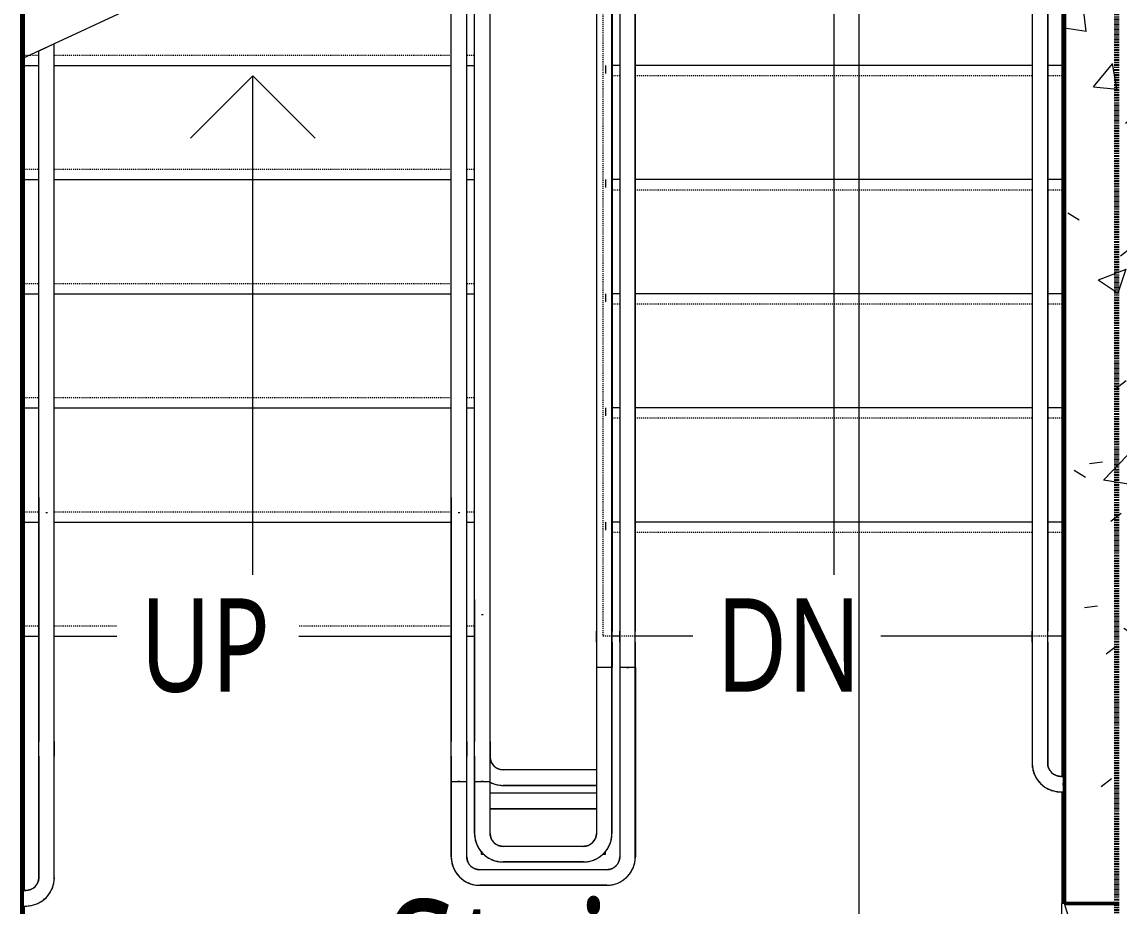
# Model space of a CAD drawing. Header units: inches. Extents: x -1548 to 1644, y -860 to 924.
# Drawn here: x -1308 to -1202.3, y 282.3 to 367.4 of the extents above; entities that cross this region are included whole.
import ezdxf

# ---------------------------------------------------------------- set-up
doc = ezdxf.new("R2010")
doc.units = ezdxf.units.IN
doc.header["$MEASUREMENT"] = 0
doc.linetypes.add('Dash Dot 3_16_', pattern=[0.3125, 0.1875, -0.0625, 0, -0.0625])
doc.linetypes.add('Overhead 1_16_', pattern=[0.101562, 0.0625, -0.039062])
for name, color, linetype, lineweight in [('A-ANNO-SYMB', 150, 'Continuous', 9), ('A-AREA-IDEN', 2, 'Continuous', 9), ('A-FLOR', 192, 'Continuous', 13), ('A-FLOR-HRAL', 11, 'Continuous', 9), ('A-FLOR-OTLN', 51, 'Continuous', 13), ('A-GENM', 13, 'Continuous', 9), ('A-WALL', 113, 'Continuous', 13), ('A-WALL-PATT', 111, 'Continuous', 13), ('G-ANNO-SYMB', 111, 'Continuous', 9), ('S-STRS', 31, 'Continuous', 9), ('S-STRS-ANNO', 31, 'Continuous', 9), ('S-STRS-IDEN', 31, 'Continuous', 9), ('S-STRS-MBND', 31, 'Overhead 1_16_', 9)]:
    doc.layers.add(name, color=color, linetype=linetype, lineweight=lineweight)
doc.styles.add('Trebuchet MS', font='trebuc.ttf', dxfattribs={"width": 0.8, "height": 9})
doc.styles.add('Trebuchet MS_B', font='trebucbd.ttf', dxfattribs={"width": 0.8, "height": 12})

# ---------------------------------------------------------------- blocks, each defined once
blk = doc.blocks.new('GM_OpeningWall_Type - 40x88-984678-L1')
at = {"layer": 'A-GENM', "color": 7}
for p, q in [((-20, 6), (20, -6)), ((-20, -6), (20, 6))]:
    blk.add_line(p, q, dxfattribs=at)
blk = doc.blocks.new('Snowdon Towers Sample Structural_rvt-1-L1')
at = {"layer": 'A-GENM', "lineweight": 9, "rotation": 89.99999999999984}
blk.add_blockref('GM_OpeningWall_Type - 40x88-984678-L1', (-1201.5, 262.5), dxfattribs=at)
blk = doc.blocks.new('Handrail Type - Handrail_Internal_-621401-L1')
at = {"layer": 'A-FLOR-HRAL'}
for p, q in [((-1252.63, 395.85), (-1252.63, 308.34)), ((-1251.13, 308.34), (-1251.13, 395.85)), ((-1252.63, 307.67), (-1252.63, 305.25)), ((-1251.13, 305.25), (-1251.13, 307.67)), ((-1252.63, 295.38), (-1261.63, 295.38)), ((-1261.63, 293.88), (-1252.63, 293.88))]:
    blk.add_line(p, q, dxfattribs=at)
at = {"layer": 'A-FLOR-HRAL', "flags": 128}
for points in [[(-1252.63, 308.34), (-1252.63, 308.3), (-1252.63, 308.25), (-1252.63, 308.21), (-1252.63, 308.16), (-1252.63, 308.12), (-1252.63, 308.07), (-1252.63, 308.02), (-1252.63, 307.97), (-1252.63, 307.92), (-1252.63, 307.87), (-1252.63, 307.83), (-1252.63, 307.78), (-1252.63, 307.73), (-1252.63, 307.68), (-1252.63, 307.67)], [(-1251.13, 307.67), (-1251.13, 307.72), (-1251.13, 307.77), (-1251.13, 307.82), (-1251.13, 307.87), (-1251.13, 307.92), (-1251.13, 307.97), (-1251.13, 308.02), (-1251.13, 308.06), (-1251.13, 308.11), (-1251.13, 308.16), (-1251.13, 308.2), (-1251.13, 308.25), (-1251.13, 308.29), (-1251.13, 308.34), (-1251.13, 308.34)], [(-1261.63, 295.38), (-1261.67, 295.38), (-1261.72, 295.38), (-1261.77, 295.38), (-1261.82, 295.39), (-1261.87, 295.4), (-1261.92, 295.41), (-1261.97, 295.42), (-1262.02, 295.44), (-1262.07, 295.46), (-1262.11, 295.47), (-1262.16, 295.49), (-1262.2, 295.52), (-1262.25, 295.54), (-1262.29, 295.57), (-1262.33, 295.59), (-1262.37, 295.62), (-1262.41, 295.65), (-1262.45, 295.69), (-1262.49, 295.72), (-1262.52, 295.75), (-1262.56, 295.79), (-1262.59, 295.83), (-1262.62, 295.87), (-1262.65, 295.91), (-1262.68, 295.95), (-1262.7, 295.99), (-1262.73, 296.04), (-1262.75, 296.08), (-1262.77, 296.13), (-1262.79, 296.17), (-1262.81, 296.22), (-1262.82, 296.27), (-1262.84, 296.31), (-1262.85, 296.36), (-1262.86, 296.41), (-1262.86, 296.46), (-1262.87, 296.51), (-1262.87, 296.56), (-1262.88, 296.61)], [(-1262.88, 294.18), (-1262.82, 294.15), (-1262.72, 294.1), (-1262.62, 294.06), (-1262.52, 294.02), (-1262.41, 293.99), (-1262.31, 293.96), (-1262.2, 293.94), (-1262.09, 293.92), (-1261.98, 293.9), (-1261.87, 293.89), (-1261.76, 293.88), (-1261.65, 293.88), (-1261.63, 293.88)]]:
    blk.add_lwpolyline(points, dxfattribs=at)
blk = doc.blocks.new('Handrail Type - Handrail_Internal_-V1-L1')
at = {"layer": 'A-FLOR-HRAL'}
for p, q in [((-1252.62, 406.76), (-1252.62, 308.74)), ((-1251.12, 406.76), (-1251.12, 308.74)), ((-1252.62, 307.67), (-1252.62, 308.74)), ((-1251.12, 307.67), (-1251.12, 308.74)), ((-1252.62, 307.67), (-1252.62, 305.25)), ((-1251.12, 307.67), (-1251.12, 305.25)), ((-1252.62, 295.38), (-1261.62, 295.38)), ((-1252.62, 293.88), (-1261.62, 293.88))]:
    blk.add_line(p, q, dxfattribs=at)
for radius, start in [(1.25, 180), (2.75, 242.5161)]:
    blk.add_arc((-1261.62, 296.63), radius, start, 270, dxfattribs=at)
blk = doc.blocks.new('Handrail Type - Handrail_Internal_-621420-L1')
at = {"layer": 'A-FLOR-HRAL'}
for p, q in [((-1250.38, 395.85), (-1250.38, 308.34)), ((-1248.88, 308.34), (-1248.88, 395.85)), ((-1250.38, 307.67), (-1250.38, 305.25)), ((-1248.88, 305.25), (-1248.88, 307.67)), ((-1249.72, 305.25), (-1249.53, 305.25)), ((-1252.63, 293.13), (-1262.88, 293.13)), ((-1262.88, 291.63), (-1252.63, 291.63))]:
    blk.add_line(p, q, dxfattribs=at)
at = {"layer": 'A-FLOR-HRAL', "flags": 128}
for points in [[(-1250.38, 308.34), (-1250.38, 308.3), (-1250.38, 308.25), (-1250.38, 308.21), (-1250.38, 308.16), (-1250.38, 308.12), (-1250.38, 308.07), (-1250.38, 308.02), (-1250.38, 307.97), (-1250.38, 307.92), (-1250.38, 307.87), (-1250.38, 307.83), (-1250.38, 307.78), (-1250.38, 307.73), (-1250.38, 307.68), (-1250.38, 307.67)], [(-1248.88, 307.67), (-1248.88, 307.72), (-1248.88, 307.77), (-1248.88, 307.82), (-1248.88, 307.87), (-1248.88, 307.92), (-1248.88, 307.97), (-1248.88, 308.02), (-1248.88, 308.06), (-1248.88, 308.11), (-1248.88, 308.16), (-1248.88, 308.2), (-1248.88, 308.25), (-1248.88, 308.29), (-1248.88, 308.34), (-1248.88, 308.34)]]:
    blk.add_lwpolyline(points, dxfattribs=at)
blk = doc.blocks.new('Handrail Type - Handrail_Internal_-V2-L1')
at = {"layer": 'A-FLOR-HRAL'}
for p, q in [((-1250.38, 406.76), (-1250.38, 308.74)), ((-1248.88, 406.76), (-1248.88, 308.74)), ((-1250.38, 307.67), (-1250.38, 308.74)), ((-1248.88, 307.67), (-1248.88, 308.74)), ((-1250.38, 307.67), (-1250.38, 305.25)), ((-1248.88, 307.67), (-1248.88, 305.25)), ((-1248.88, 305.25), (-1250.38, 305.25)), ((-1252.62, 293.13), (-1262.88, 293.13)), ((-1252.62, 291.63), (-1262.88, 291.63))]:
    blk.add_line(p, q, dxfattribs=at)
blk = doc.blocks.new('Top Rail Type - Top Rail_Internal_-622075-L1')
at = {"layer": 'A-FLOR-HRAL'}
for p, q in [((-1264.38, 311.78), (-1264.38, 308.64)), ((-1262.88, 308.64), (-1262.88, 311.78)), ((-1263.7, 310.35), (-1263.55, 310.35)), ((-1264.38, 308.64), (-1264.38, 298.12)), ((-1262.88, 298.12), (-1262.88, 308.64)), ((-1264.38, 296.69), (-1264.38, 294.25)), ((-1262.88, 294.25), (-1262.88, 296.69)), ((-1263.72, 294.25), (-1263.53, 294.25))]:
    blk.add_line(p, q, dxfattribs=at)
at = {"layer": 'A-FLOR-HRAL', "flags": 128}
for points in [[(-1264.38, 296.69), (-1264.38, 296.8), (-1264.38, 296.91), (-1264.38, 297.02), (-1264.38, 297.13), (-1264.38, 297.23), (-1264.38, 297.34), (-1264.38, 297.45), (-1264.38, 297.55), (-1264.38, 297.66), (-1264.38, 297.76), (-1264.38, 297.86), (-1264.38, 297.96), (-1264.38, 298.05), (-1264.38, 298.12)], [(-1262.88, 298.12), (-1262.88, 298.03), (-1262.88, 297.93), (-1262.88, 297.83), (-1262.88, 297.73), (-1262.88, 297.63), (-1262.88, 297.52), (-1262.88, 297.42), (-1262.88, 297.31), (-1262.88, 297.2), (-1262.88, 297.09), (-1262.88, 296.98), (-1262.88, 296.88), (-1262.88, 296.77), (-1262.88, 296.69)]]:
    blk.add_lwpolyline(points, dxfattribs=at)
blk = doc.blocks.new('Top Rail Type - Top Rail_Internal_-V3-L1')
at = {"layer": 'A-FLOR-HRAL'}
for p, q in [((-1264.38, 297.73), (-1264.38, 384.22)), ((-1262.88, 297.73), (-1262.88, 384.63)), ((-1264.38, 296.69), (-1264.38, 297.73)), ((-1262.88, 296.69), (-1262.88, 297.73)), ((-1264.38, 294.25), (-1264.38, 296.69)), ((-1262.88, 294.25), (-1262.88, 296.69)), ((-1264.38, 294.25), (-1262.88, 294.25))]:
    blk.add_line(p, q, dxfattribs=at)
blk = doc.blocks.new('Handrail Type - Handrail_Internal_-622115-L1')
at = {"layer": 'A-FLOR-HRAL'}
for p, q in [((-1266.63, 321.61), (-1266.63, 308.64)), ((-1265.13, 308.64), (-1265.13, 321.61)), ((-1265.95, 320.17), (-1265.8, 320.17)), ((-1266.63, 308.64), (-1266.63, 298.12)), ((-1265.13, 298.12), (-1265.13, 308.64)), ((-1266.63, 296.69), (-1266.63, 294.25)), ((-1265.13, 294.25), (-1265.13, 296.69)), ((-1265.97, 294.25), (-1265.78, 294.25))]:
    blk.add_line(p, q, dxfattribs=at)
at = {"layer": 'A-FLOR-HRAL', "flags": 128}
for points in [[(-1266.63, 296.69), (-1266.63, 296.8), (-1266.63, 296.91), (-1266.63, 297.02), (-1266.63, 297.13), (-1266.63, 297.23), (-1266.63, 297.34), (-1266.63, 297.45), (-1266.63, 297.55), (-1266.63, 297.66), (-1266.63, 297.76), (-1266.63, 297.86), (-1266.63, 297.96), (-1266.63, 298.05), (-1266.63, 298.12)], [(-1265.13, 298.12), (-1265.13, 298.03), (-1265.13, 297.93), (-1265.13, 297.83), (-1265.13, 297.73), (-1265.13, 297.63), (-1265.13, 297.52), (-1265.13, 297.42), (-1265.13, 297.31), (-1265.13, 297.2), (-1265.13, 297.09), (-1265.13, 296.98), (-1265.13, 296.88), (-1265.13, 296.77), (-1265.13, 296.69)]]:
    blk.add_lwpolyline(points, dxfattribs=at)
blk = doc.blocks.new('Handrail Type - Handrail_Internal_-V4-L1')
at = {"layer": 'A-FLOR-HRAL'}
for p, q in [((-1266.62, 297.73), (-1266.62, 383.17)), ((-1265.12, 297.73), (-1265.12, 383.87)), ((-1266.62, 296.69), (-1266.62, 297.73)), ((-1265.12, 296.69), (-1265.12, 297.73)), ((-1266.62, 294.25), (-1266.62, 296.69)), ((-1265.12, 294.25), (-1265.12, 296.69)), ((-1266.62, 294.25), (-1265.12, 294.25))]:
    blk.add_line(p, q, dxfattribs=at)
blk = doc.blocks.new('Railing - Railing-628379-L1')
at = {"layer": 'A-FLOR-HRAL'}
for p, q in [((-1252.63, 305.25), (-1252.63, 302.25)), ((-1251.75, 305.25), (-1251.97, 305.25)), ((-1251.13, 302.25), (-1251.13, 305.25)), ((-1250.38, 305.25), (-1250.38, 302.25)), ((-1249.53, 305.25), (-1249.72, 305.25)), ((-1248.88, 302.25), (-1248.88, 305.25)), ((-1252.63, 302.25), (-1252.63, 289.25)), ((-1251.13, 289.25), (-1251.13, 302.25)), ((-1250.38, 302.25), (-1250.38, 287)), ((-1248.88, 287), (-1248.88, 302.25)), ((-1266.63, 294.25), (-1266.63, 291.25)), ((-1265.78, 294.25), (-1265.97, 294.25)), ((-1265.13, 291.25), (-1265.13, 294.25)), ((-1264.38, 294.25), (-1264.38, 291.25)), ((-1263.53, 294.25), (-1263.72, 294.25)), ((-1262.88, 291.25), (-1262.88, 294.25)), ((-1266.63, 291.25), (-1266.63, 287)), ((-1265.13, 287), (-1265.13, 291.25)), ((-1264.38, 291.25), (-1264.38, 289.25)), ((-1262.88, 289.25), (-1262.88, 291.25)), ((-1253.88, 288), (-1261.63, 288)), ((-1251.63, 285.75), (-1263.88, 285.75)), ((-1261.63, 286.5), (-1253.88, 286.5)), ((-1263.88, 284.25), (-1251.63, 284.25))]:
    blk.add_line(p, q, dxfattribs=at)
at = {"layer": 'A-FLOR-HRAL', "flags": 128}
for points in [[(-1264.38, 289.25), (-1264.37, 289.14), (-1264.37, 289.03), (-1264.36, 288.92), (-1264.34, 288.81), (-1264.32, 288.7), (-1264.3, 288.6), (-1264.27, 288.49), (-1264.24, 288.38), (-1264.2, 288.28), (-1264.16, 288.18), (-1264.11, 288.08), (-1264.06, 287.98), (-1264.01, 287.88), (-1263.95, 287.79), (-1263.89, 287.7), (-1263.83, 287.61), (-1263.76, 287.52), (-1263.69, 287.44), (-1263.62, 287.36), (-1263.54, 287.28), (-1263.46, 287.2), (-1263.38, 287.13), (-1263.29, 287.06), (-1263.2, 287), (-1263.11, 286.94), (-1263.02, 286.88), (-1262.92, 286.82), (-1262.82, 286.77), (-1262.72, 286.73), (-1262.62, 286.69), (-1262.52, 286.65), (-1262.41, 286.62), (-1262.31, 286.59), (-1262.2, 286.56), (-1262.09, 286.54), (-1261.98, 286.52), (-1261.87, 286.51), (-1261.76, 286.5), (-1261.65, 286.5)], [(-1264.38, 289.25), (-1264.37, 289.14), (-1264.37, 289.03), (-1264.36, 288.92), (-1264.34, 288.81), (-1264.32, 288.7), (-1264.3, 288.6), (-1264.27, 288.49), (-1264.24, 288.38), (-1264.2, 288.28), (-1264.16, 288.18), (-1264.11, 288.08), (-1264.06, 287.98), (-1264.01, 287.88), (-1263.95, 287.79), (-1263.89, 287.7), (-1263.83, 287.61), (-1263.76, 287.52), (-1263.69, 287.44), (-1263.62, 287.36), (-1263.54, 287.28), (-1263.46, 287.2), (-1263.38, 287.13), (-1263.29, 287.06), (-1263.2, 287), (-1263.11, 286.94), (-1263.02, 286.88), (-1262.92, 286.82), (-1262.82, 286.77), (-1262.72, 286.73), (-1262.62, 286.69), (-1262.52, 286.65), (-1262.41, 286.62), (-1262.31, 286.59), (-1262.2, 286.56), (-1262.09, 286.54), (-1261.98, 286.52), (-1261.87, 286.51), (-1261.76, 286.5), (-1261.65, 286.5), (-1261.63, 286.5)], [(-1261.63, 288), (-1261.67, 288), (-1261.72, 288), (-1261.77, 288.01), (-1261.82, 288.02), (-1261.87, 288.02), (-1261.92, 288.04), (-1261.97, 288.05), (-1262.02, 288.06), (-1262.07, 288.08), (-1262.11, 288.1), (-1262.16, 288.12), (-1262.2, 288.14), (-1262.25, 288.17), (-1262.29, 288.19), (-1262.33, 288.22), (-1262.37, 288.25), (-1262.41, 288.28), (-1262.45, 288.31), (-1262.49, 288.34), (-1262.52, 288.38), (-1262.56, 288.42), (-1262.59, 288.45), (-1262.62, 288.49), (-1262.65, 288.53), (-1262.68, 288.57), (-1262.7, 288.62), (-1262.73, 288.66), (-1262.75, 288.71), (-1262.77, 288.75), (-1262.79, 288.8), (-1262.81, 288.84), (-1262.82, 288.89), (-1262.84, 288.94), (-1262.85, 288.99), (-1262.86, 289.04), (-1262.86, 289.09), (-1262.87, 289.14), (-1262.87, 289.19), (-1262.88, 289.24), (-1262.88, 289.25)], [(-1252.63, 289.25), (-1252.63, 289.2), (-1252.63, 289.15), (-1252.63, 289.1), (-1252.64, 289.05), (-1252.65, 289), (-1252.66, 288.95), (-1252.67, 288.9), (-1252.69, 288.86), (-1252.71, 288.81), (-1252.72, 288.76), (-1252.74, 288.72), (-1252.77, 288.67), (-1252.79, 288.63), (-1252.82, 288.59), (-1252.84, 288.54), (-1252.87, 288.5), (-1252.9, 288.46), (-1252.94, 288.43), (-1252.97, 288.39), (-1253, 288.35), (-1253.04, 288.32), (-1253.08, 288.29), (-1253.12, 288.26), (-1253.16, 288.23), (-1253.2, 288.2), (-1253.24, 288.17), (-1253.29, 288.15), (-1253.33, 288.12), (-1253.38, 288.1), (-1253.42, 288.08), (-1253.47, 288.07), (-1253.52, 288.05), (-1253.56, 288.04), (-1253.61, 288.03), (-1253.66, 288.02), (-1253.71, 288.01), (-1253.76, 288.01), (-1253.81, 288), (-1253.86, 288), (-1253.88, 288)], [(-1253.88, 286.5), (-1253.77, 286.5), (-1253.66, 286.51), (-1253.55, 286.52), (-1253.44, 286.54), (-1253.33, 286.55), (-1253.22, 286.58), (-1253.12, 286.61), (-1253.01, 286.64), (-1252.91, 286.68), (-1252.8, 286.72), (-1252.7, 286.76), (-1252.61, 286.81), (-1252.51, 286.86), (-1252.41, 286.92), (-1252.32, 286.98), (-1252.23, 287.04), (-1252.15, 287.11), (-1252.06, 287.18), (-1251.98, 287.26), (-1251.9, 287.33), (-1251.83, 287.41), (-1251.76, 287.5), (-1251.69, 287.58), (-1251.62, 287.67), (-1251.56, 287.76), (-1251.5, 287.86), (-1251.45, 287.95), (-1251.4, 288.05), (-1251.35, 288.15), (-1251.31, 288.25), (-1251.27, 288.36), (-1251.24, 288.46), (-1251.21, 288.57), (-1251.19, 288.67), (-1251.17, 288.78), (-1251.15, 288.89), (-1251.14, 289), (-1251.13, 289.11), (-1251.13, 289.22), (-1251.13, 289.25)], [(-1253.88, 286.5), (-1253.77, 286.5), (-1253.66, 286.51), (-1253.55, 286.52), (-1253.44, 286.54), (-1253.33, 286.55), (-1253.22, 286.58), (-1253.12, 286.61), (-1253.01, 286.64), (-1252.91, 286.68), (-1252.8, 286.72), (-1252.7, 286.76), (-1252.61, 286.81), (-1252.51, 286.86), (-1252.41, 286.92), (-1252.32, 286.98), (-1252.23, 287.04), (-1252.15, 287.11), (-1252.06, 287.18), (-1251.98, 287.26), (-1251.9, 287.33), (-1251.83, 287.41), (-1251.76, 287.5), (-1251.69, 287.58), (-1251.62, 287.67), (-1251.56, 287.76), (-1251.5, 287.86), (-1251.45, 287.95), (-1251.4, 288.05), (-1251.35, 288.15), (-1251.31, 288.25), (-1251.27, 288.36), (-1251.24, 288.46), (-1251.21, 288.57), (-1251.19, 288.67), (-1251.17, 288.78), (-1251.15, 288.89), (-1251.14, 289), (-1251.13, 289.11), (-1251.13, 289.22)], [(-1266.63, 287), (-1266.62, 286.89), (-1266.62, 286.78), (-1266.61, 286.67), (-1266.59, 286.56), (-1266.57, 286.45), (-1266.55, 286.35), (-1266.52, 286.24), (-1266.49, 286.13), (-1266.45, 286.03), (-1266.41, 285.93), (-1266.36, 285.83), (-1266.31, 285.73), (-1266.26, 285.63), (-1266.2, 285.54), (-1266.14, 285.45), (-1266.08, 285.36), (-1266.01, 285.27), (-1265.94, 285.19), (-1265.87, 285.11), (-1265.79, 285.03), (-1265.71, 284.95), (-1265.63, 284.88), (-1265.54, 284.81), (-1265.45, 284.75), (-1265.36, 284.69), (-1265.27, 284.63), (-1265.17, 284.57), (-1265.07, 284.52), (-1264.97, 284.48), (-1264.87, 284.44), (-1264.77, 284.4), (-1264.66, 284.37), (-1264.56, 284.34), (-1264.45, 284.31), (-1264.34, 284.29), (-1264.23, 284.27), (-1264.12, 284.26), (-1264.01, 284.25), (-1263.9, 284.25), (-1263.88, 284.25)], [(-1263.88, 285.75), (-1263.92, 285.75), (-1263.97, 285.75), (-1264.02, 285.76), (-1264.07, 285.77), (-1264.12, 285.77), (-1264.17, 285.79), (-1264.22, 285.8), (-1264.27, 285.81), (-1264.32, 285.83), (-1264.36, 285.85), (-1264.41, 285.87), (-1264.45, 285.89), (-1264.5, 285.92), (-1264.54, 285.94), (-1264.58, 285.97), (-1264.62, 286), (-1264.66, 286.03), (-1264.7, 286.06), (-1264.74, 286.09), (-1264.77, 286.13), (-1264.81, 286.17), (-1264.84, 286.2), (-1264.87, 286.24), (-1264.9, 286.28), (-1264.93, 286.32), (-1264.95, 286.37), (-1264.98, 286.41), (-1265, 286.46), (-1265.02, 286.5), (-1265.04, 286.55), (-1265.06, 286.59), (-1265.07, 286.64), (-1265.09, 286.69), (-1265.1, 286.74), (-1265.11, 286.79), (-1265.11, 286.84), (-1265.12, 286.89), (-1265.12, 286.94), (-1265.13, 286.99), (-1265.13, 287)], [(-1250.38, 287), (-1250.38, 286.95), (-1250.38, 286.9), (-1250.38, 286.85), (-1250.39, 286.8), (-1250.4, 286.75), (-1250.41, 286.7), (-1250.42, 286.65), (-1250.44, 286.61), (-1250.46, 286.56), (-1250.47, 286.51), (-1250.49, 286.47), (-1250.52, 286.42), (-1250.54, 286.38), (-1250.57, 286.34), (-1250.59, 286.29), (-1250.62, 286.25), (-1250.65, 286.21), (-1250.69, 286.18), (-1250.72, 286.14), (-1250.75, 286.1), (-1250.79, 286.07), (-1250.83, 286.04), (-1250.87, 286.01), (-1250.91, 285.98), (-1250.95, 285.95), (-1250.99, 285.92), (-1251.04, 285.9), (-1251.08, 285.87), (-1251.13, 285.85), (-1251.17, 285.83), (-1251.22, 285.82), (-1251.27, 285.8), (-1251.31, 285.79), (-1251.36, 285.78), (-1251.41, 285.77), (-1251.46, 285.76), (-1251.51, 285.76), (-1251.56, 285.75), (-1251.61, 285.75), (-1251.63, 285.75)], [(-1251.63, 284.25), (-1251.52, 284.25), (-1251.41, 284.26), (-1251.3, 284.27), (-1251.19, 284.29), (-1251.08, 284.3), (-1250.97, 284.33), (-1250.87, 284.36), (-1250.76, 284.39), (-1250.66, 284.43), (-1250.55, 284.47), (-1250.45, 284.51), (-1250.36, 284.56), (-1250.26, 284.61), (-1250.16, 284.67), (-1250.07, 284.73), (-1249.98, 284.79), (-1249.9, 284.86), (-1249.81, 284.93), (-1249.73, 285.01), (-1249.65, 285.08), (-1249.58, 285.16), (-1249.51, 285.25), (-1249.44, 285.33), (-1249.37, 285.42), (-1249.31, 285.51), (-1249.25, 285.61), (-1249.2, 285.7), (-1249.15, 285.8), (-1249.1, 285.9), (-1249.06, 286), (-1249.02, 286.11), (-1248.99, 286.21), (-1248.96, 286.32), (-1248.94, 286.42), (-1248.92, 286.53), (-1248.9, 286.64), (-1248.89, 286.75), (-1248.88, 286.86), (-1248.88, 286.97), (-1248.88, 287)]]:
    blk.add_lwpolyline(points, dxfattribs=at)
blk = doc.blocks.new('Top Rail Type - Top Rail_Internal_-628553-L1')
at = {"layer": 'A-FLOR-HRAL'}
for p, q in [((-1252.63, 305.25), (-1252.63, 302.25)), ((-1251.75, 305.25), (-1251.97, 305.25)), ((-1251.13, 302.25), (-1251.13, 305.25)), ((-1252.63, 302.25), (-1252.63, 289.25)), ((-1251.13, 289.25), (-1251.13, 302.25)), ((-1264.38, 294.25), (-1264.38, 291.25)), ((-1263.53, 294.25), (-1263.72, 294.25)), ((-1262.88, 291.25), (-1262.88, 294.25)), ((-1264.38, 291.25), (-1264.38, 289.25)), ((-1262.88, 289.25), (-1262.88, 291.25)), ((-1253.88, 288), (-1261.63, 288)), ((-1261.63, 286.5), (-1253.88, 286.5))]:
    blk.add_line(p, q, dxfattribs=at)
at = {"layer": 'A-FLOR-HRAL', "flags": 128}
for points in [[(-1264.38, 289.25), (-1264.37, 289.14), (-1264.37, 289.03), (-1264.36, 288.92), (-1264.34, 288.81), (-1264.32, 288.7), (-1264.3, 288.6), (-1264.27, 288.49), (-1264.24, 288.38), (-1264.2, 288.28), (-1264.16, 288.18), (-1264.11, 288.08), (-1264.06, 287.98), (-1264.01, 287.88), (-1263.95, 287.79), (-1263.89, 287.7), (-1263.83, 287.61), (-1263.76, 287.52), (-1263.69, 287.44), (-1263.62, 287.36), (-1263.54, 287.28), (-1263.46, 287.2), (-1263.38, 287.13), (-1263.29, 287.06), (-1263.2, 287), (-1263.11, 286.94), (-1263.02, 286.88), (-1262.92, 286.82), (-1262.82, 286.77), (-1262.72, 286.73), (-1262.62, 286.69), (-1262.52, 286.65), (-1262.41, 286.62), (-1262.31, 286.59), (-1262.2, 286.56), (-1262.09, 286.54), (-1261.98, 286.52), (-1261.87, 286.51), (-1261.76, 286.5), (-1261.65, 286.5), (-1261.63, 286.5)], [(-1261.63, 288), (-1261.67, 288), (-1261.72, 288), (-1261.77, 288.01), (-1261.82, 288.02), (-1261.87, 288.02), (-1261.92, 288.04), (-1261.97, 288.05), (-1262.02, 288.06), (-1262.07, 288.08), (-1262.11, 288.1), (-1262.16, 288.12), (-1262.2, 288.14), (-1262.25, 288.17), (-1262.29, 288.19), (-1262.33, 288.22), (-1262.37, 288.25), (-1262.41, 288.28), (-1262.45, 288.31), (-1262.49, 288.34), (-1262.52, 288.38), (-1262.56, 288.42), (-1262.59, 288.45), (-1262.62, 288.49), (-1262.65, 288.53), (-1262.68, 288.57), (-1262.7, 288.62), (-1262.73, 288.66), (-1262.75, 288.71), (-1262.77, 288.75), (-1262.79, 288.8), (-1262.81, 288.84), (-1262.82, 288.89), (-1262.84, 288.94), (-1262.85, 288.99), (-1262.86, 289.04), (-1262.86, 289.09), (-1262.87, 289.14), (-1262.87, 289.19), (-1262.88, 289.24), (-1262.88, 289.25)], [(-1252.63, 289.25), (-1252.63, 289.2), (-1252.63, 289.15), (-1252.63, 289.1), (-1252.64, 289.05), (-1252.65, 289), (-1252.66, 288.95), (-1252.67, 288.9), (-1252.69, 288.86), (-1252.71, 288.81), (-1252.72, 288.76), (-1252.74, 288.72), (-1252.77, 288.67), (-1252.79, 288.63), (-1252.82, 288.59), (-1252.84, 288.54), (-1252.87, 288.5), (-1252.9, 288.46), (-1252.94, 288.43), (-1252.97, 288.39), (-1253, 288.35), (-1253.04, 288.32), (-1253.08, 288.29), (-1253.12, 288.26), (-1253.16, 288.23), (-1253.2, 288.2), (-1253.24, 288.17), (-1253.29, 288.15), (-1253.33, 288.12), (-1253.38, 288.1), (-1253.42, 288.08), (-1253.47, 288.07), (-1253.52, 288.05), (-1253.56, 288.04), (-1253.61, 288.03), (-1253.66, 288.02), (-1253.71, 288.01), (-1253.76, 288.01), (-1253.81, 288), (-1253.86, 288), (-1253.88, 288)], [(-1253.88, 286.5), (-1253.77, 286.5), (-1253.66, 286.51), (-1253.55, 286.52), (-1253.44, 286.54), (-1253.33, 286.55), (-1253.22, 286.58), (-1253.12, 286.61), (-1253.01, 286.64), (-1252.91, 286.68), (-1252.8, 286.72), (-1252.7, 286.76), (-1252.61, 286.81), (-1252.51, 286.86), (-1252.41, 286.92), (-1252.32, 286.98), (-1252.23, 287.04), (-1252.15, 287.11), (-1252.06, 287.18), (-1251.98, 287.26), (-1251.9, 287.33), (-1251.83, 287.41), (-1251.76, 287.5), (-1251.69, 287.58), (-1251.62, 287.67), (-1251.56, 287.76), (-1251.5, 287.86), (-1251.45, 287.95), (-1251.4, 288.05), (-1251.35, 288.15), (-1251.31, 288.25), (-1251.27, 288.36), (-1251.24, 288.46), (-1251.21, 288.57), (-1251.19, 288.67), (-1251.17, 288.78), (-1251.15, 288.89), (-1251.14, 289), (-1251.13, 289.11), (-1251.13, 289.22), (-1251.13, 289.25)]]:
    blk.add_lwpolyline(points, dxfattribs=at)
blk = doc.blocks.new('Top Rail Type - Top Rail_Internal_-V5-L1')
at = {"layer": 'A-FLOR-HRAL'}
for p, q in [((-1251.125, 305.25), (-1252.625, 305.25)), ((-1252.625, 305.25), (-1252.625, 302.25)), ((-1251.125, 305.25), (-1251.125, 302.25)), ((-1252.625, 302.25), (-1252.625, 289.25)), ((-1251.125, 302.25), (-1251.125, 289.25)), ((-1264.375, 294.25), (-1262.875, 294.25)), ((-1264.375, 291.25), (-1264.375, 294.25)), ((-1262.875, 291.25), (-1262.875, 294.25)), ((-1264.375, 289.25), (-1264.375, 291.25)), ((-1262.875, 289.25), (-1262.875, 291.25)), ((-1253.875, 288), (-1261.625, 288)), ((-1253.875, 286.5), (-1261.625, 286.5))]:
    blk.add_line(p, q, dxfattribs=at)
for centre, radius, start, end in [((-1261.625, 289.25), 2.75, 180, 270), ((-1261.625, 289.25), 1.25, 180, 270), ((-1253.875, 289.25), 1.25, 270, 0), ((-1253.875, 289.25), 2.75, 270, 0)]:
    blk.add_arc(centre, radius, start, end, dxfattribs=at)
blk = doc.blocks.new('Handrail Type - Handrail_Internal_-628568-L1')
at = {"layer": 'A-FLOR-HRAL', "flags": 128}
for points in [[(-1264.38, 289.25), (-1264.37, 289.14), (-1264.37, 289.03), (-1264.36, 288.92), (-1264.34, 288.81), (-1264.32, 288.7), (-1264.3, 288.6), (-1264.27, 288.49), (-1264.24, 288.38), (-1264.2, 288.28), (-1264.16, 288.18), (-1264.11, 288.08), (-1264.06, 287.98), (-1264.01, 287.88), (-1263.95, 287.79), (-1263.89, 287.7), (-1263.83, 287.61), (-1263.76, 287.52), (-1263.69, 287.44), (-1263.62, 287.36), (-1263.54, 287.28), (-1263.46, 287.2), (-1263.38, 287.13), (-1263.29, 287.06), (-1263.2, 287), (-1263.11, 286.94), (-1263.02, 286.88), (-1262.92, 286.82), (-1262.82, 286.77), (-1262.72, 286.73), (-1262.62, 286.69), (-1262.52, 286.65), (-1262.41, 286.62), (-1262.31, 286.59), (-1262.2, 286.56), (-1262.09, 286.54), (-1261.98, 286.52), (-1261.87, 286.51), (-1261.76, 286.5), (-1261.65, 286.5)], [(-1253.88, 286.5), (-1253.77, 286.5), (-1253.66, 286.51), (-1253.55, 286.52), (-1253.44, 286.54), (-1253.33, 286.55), (-1253.22, 286.58), (-1253.12, 286.61), (-1253.01, 286.64), (-1252.91, 286.68), (-1252.8, 286.72), (-1252.7, 286.76), (-1252.61, 286.81), (-1252.51, 286.86), (-1252.41, 286.92), (-1252.32, 286.98), (-1252.23, 287.04), (-1252.15, 287.11), (-1252.06, 287.18), (-1251.98, 287.26), (-1251.9, 287.33), (-1251.83, 287.41), (-1251.76, 287.5), (-1251.69, 287.58), (-1251.62, 287.67), (-1251.56, 287.76), (-1251.5, 287.86), (-1251.45, 287.95), (-1251.4, 288.05), (-1251.35, 288.15), (-1251.31, 288.25), (-1251.27, 288.36), (-1251.24, 288.46), (-1251.21, 288.57), (-1251.19, 288.67), (-1251.17, 288.78), (-1251.15, 288.89), (-1251.14, 289), (-1251.13, 289.11), (-1251.13, 289.22)]]:
    blk.add_lwpolyline(points, dxfattribs=at)
blk = doc.blocks.new('Handrail Type - Handrail_Internal_-628583-L1')
at = {"layer": 'A-FLOR-HRAL'}
for p, q in [((-1250.38, 305.25), (-1250.38, 302.25)), ((-1249.53, 305.25), (-1249.72, 305.25)), ((-1248.88, 302.25), (-1248.88, 305.25)), ((-1250.38, 302.25), (-1250.38, 287)), ((-1248.88, 287), (-1248.88, 302.25)), ((-1266.63, 294.25), (-1266.63, 291.25)), ((-1265.78, 294.25), (-1265.97, 294.25)), ((-1265.13, 291.25), (-1265.13, 294.25)), ((-1266.63, 291.25), (-1266.63, 287)), ((-1265.13, 287), (-1265.13, 291.25)), ((-1251.63, 285.75), (-1263.88, 285.75)), ((-1263.88, 284.25), (-1251.63, 284.25))]:
    blk.add_line(p, q, dxfattribs=at)
at = {"layer": 'A-FLOR-HRAL', "flags": 128}
for points in [[(-1266.63, 287), (-1266.62, 286.89), (-1266.62, 286.78), (-1266.61, 286.67), (-1266.59, 286.56), (-1266.57, 286.45), (-1266.55, 286.35), (-1266.52, 286.24), (-1266.49, 286.13), (-1266.45, 286.03), (-1266.41, 285.93), (-1266.36, 285.83), (-1266.31, 285.73), (-1266.26, 285.63), (-1266.2, 285.54), (-1266.14, 285.45), (-1266.08, 285.36), (-1266.01, 285.27), (-1265.94, 285.19), (-1265.87, 285.11), (-1265.79, 285.03), (-1265.71, 284.95), (-1265.63, 284.88), (-1265.54, 284.81), (-1265.45, 284.75), (-1265.36, 284.69), (-1265.27, 284.63), (-1265.17, 284.57), (-1265.07, 284.52), (-1264.97, 284.48), (-1264.87, 284.44), (-1264.77, 284.4), (-1264.66, 284.37), (-1264.56, 284.34), (-1264.45, 284.31), (-1264.34, 284.29), (-1264.23, 284.27), (-1264.12, 284.26), (-1264.01, 284.25), (-1263.9, 284.25), (-1263.88, 284.25)], [(-1263.88, 285.75), (-1263.92, 285.75), (-1263.97, 285.75), (-1264.02, 285.76), (-1264.07, 285.77), (-1264.12, 285.77), (-1264.17, 285.79), (-1264.22, 285.8), (-1264.27, 285.81), (-1264.32, 285.83), (-1264.36, 285.85), (-1264.41, 285.87), (-1264.45, 285.89), (-1264.5, 285.92), (-1264.54, 285.94), (-1264.58, 285.97), (-1264.62, 286), (-1264.66, 286.03), (-1264.7, 286.06), (-1264.74, 286.09), (-1264.77, 286.13), (-1264.81, 286.17), (-1264.84, 286.2), (-1264.87, 286.24), (-1264.9, 286.28), (-1264.93, 286.32), (-1264.95, 286.37), (-1264.98, 286.41), (-1265, 286.46), (-1265.02, 286.5), (-1265.04, 286.55), (-1265.06, 286.59), (-1265.07, 286.64), (-1265.09, 286.69), (-1265.1, 286.74), (-1265.11, 286.79), (-1265.11, 286.84), (-1265.12, 286.89), (-1265.12, 286.94), (-1265.13, 286.99), (-1265.13, 287)], [(-1250.38, 287), (-1250.38, 286.95), (-1250.38, 286.9), (-1250.38, 286.85), (-1250.39, 286.8), (-1250.4, 286.75), (-1250.41, 286.7), (-1250.42, 286.65), (-1250.44, 286.61), (-1250.46, 286.56), (-1250.47, 286.51), (-1250.49, 286.47), (-1250.52, 286.42), (-1250.54, 286.38), (-1250.57, 286.34), (-1250.59, 286.29), (-1250.62, 286.25), (-1250.65, 286.21), (-1250.69, 286.18), (-1250.72, 286.14), (-1250.75, 286.1), (-1250.79, 286.07), (-1250.83, 286.04), (-1250.87, 286.01), (-1250.91, 285.98), (-1250.95, 285.95), (-1250.99, 285.92), (-1251.04, 285.9), (-1251.08, 285.87), (-1251.13, 285.85), (-1251.17, 285.83), (-1251.22, 285.82), (-1251.27, 285.8), (-1251.31, 285.79), (-1251.36, 285.78), (-1251.41, 285.77), (-1251.46, 285.76), (-1251.51, 285.76), (-1251.56, 285.75), (-1251.61, 285.75), (-1251.63, 285.75)], [(-1251.63, 284.25), (-1251.52, 284.25), (-1251.41, 284.26), (-1251.3, 284.27), (-1251.19, 284.29), (-1251.08, 284.3), (-1250.97, 284.33), (-1250.87, 284.36), (-1250.76, 284.39), (-1250.66, 284.43), (-1250.55, 284.47), (-1250.45, 284.51), (-1250.36, 284.56), (-1250.26, 284.61), (-1250.16, 284.67), (-1250.07, 284.73), (-1249.98, 284.79), (-1249.9, 284.86), (-1249.81, 284.93), (-1249.73, 285.01), (-1249.65, 285.08), (-1249.58, 285.16), (-1249.51, 285.25), (-1249.44, 285.33), (-1249.37, 285.42), (-1249.31, 285.51), (-1249.25, 285.61), (-1249.2, 285.7), (-1249.15, 285.8), (-1249.1, 285.9), (-1249.06, 286), (-1249.02, 286.11), (-1248.99, 286.21), (-1248.96, 286.32), (-1248.94, 286.42), (-1248.92, 286.53), (-1248.9, 286.64), (-1248.89, 286.75), (-1248.88, 286.86), (-1248.88, 286.97), (-1248.88, 287)]]:
    blk.add_lwpolyline(points, dxfattribs=at)
blk = doc.blocks.new('Handrail Type - Handrail_Internal_-V6-L1')
at = {"layer": 'A-FLOR-HRAL'}
for p, q in [((-1248.875, 305.25), (-1250.375, 305.25)), ((-1250.375, 305.25), (-1250.375, 302.25)), ((-1248.875, 305.25), (-1248.875, 302.25)), ((-1250.375, 302.25), (-1250.375, 287)), ((-1248.875, 302.25), (-1248.875, 287)), ((-1266.625, 294.25), (-1265.125, 294.25)), ((-1266.625, 291.25), (-1266.625, 294.25)), ((-1265.125, 291.25), (-1265.125, 294.25)), ((-1266.625, 287), (-1266.625, 291.25)), ((-1265.125, 287), (-1265.125, 291.25)), ((-1251.625, 285.75), (-1263.875, 285.75)), ((-1251.625, 284.25), (-1263.875, 284.25))]:
    blk.add_line(p, q, dxfattribs=at)
for centre, radius, start, end in [((-1263.875, 287), 2.75, 180, 270), ((-1263.875, 287), 1.25, 180, 270), ((-1251.625, 287), 1.25, 270, 0), ((-1251.625, 287), 2.75, 270, 0)]:
    blk.add_arc(centre, radius, start, end, dxfattribs=at)
blk = doc.blocks.new('Handrail Type - Handrail_Internal_-1615866-L1')
at = {"layer": 'A-FLOR-HRAL'}
for p, q in [((-1306.38, 321.61), (-1306.38, 308.64)), ((-1304.88, 308.64), (-1304.88, 321.61)), ((-1305.7, 320.17), (-1305.55, 320.17)), ((-1306.38, 308.64), (-1306.38, 298.12)), ((-1304.88, 298.12), (-1304.88, 308.64)), ((-1306.38, 296.69), (-1306.38, 285)), ((-1304.88, 285), (-1304.88, 296.69)), ((-1307.63, 283.75), (-1307.88, 283.75)), ((-1307.88, 283.09), (-1307.88, 282.91)), ((-1307.88, 282.25), (-1307.63, 282.25))]:
    blk.add_line(p, q, dxfattribs=at)
at = {"layer": 'A-FLOR-HRAL', "flags": 128}
for points in [[(-1306.38, 296.69), (-1306.38, 296.8), (-1306.38, 296.91), (-1306.38, 297.02), (-1306.38, 297.13), (-1306.38, 297.23), (-1306.38, 297.34), (-1306.38, 297.45), (-1306.38, 297.55), (-1306.38, 297.66), (-1306.38, 297.76), (-1306.38, 297.86), (-1306.38, 297.96), (-1306.38, 298.05), (-1306.38, 298.12)], [(-1304.88, 298.12), (-1304.88, 298.03), (-1304.88, 297.93), (-1304.88, 297.83), (-1304.88, 297.73), (-1304.88, 297.63), (-1304.88, 297.52), (-1304.88, 297.42), (-1304.88, 297.31), (-1304.88, 297.2), (-1304.88, 297.09), (-1304.88, 296.98), (-1304.88, 296.88), (-1304.88, 296.77), (-1304.88, 296.69)], [(-1306.38, 285), (-1306.38, 284.95), (-1306.38, 284.9), (-1306.38, 284.85), (-1306.39, 284.8), (-1306.4, 284.75), (-1306.41, 284.7), (-1306.42, 284.65), (-1306.44, 284.61), (-1306.46, 284.56), (-1306.47, 284.51), (-1306.49, 284.47), (-1306.52, 284.42), (-1306.54, 284.38), (-1306.57, 284.34), (-1306.59, 284.29), (-1306.62, 284.25), (-1306.65, 284.21), (-1306.69, 284.18), (-1306.72, 284.14), (-1306.75, 284.1), (-1306.79, 284.07), (-1306.83, 284.04), (-1306.87, 284.01), (-1306.91, 283.98), (-1306.95, 283.95), (-1306.99, 283.92), (-1307.04, 283.9), (-1307.08, 283.87), (-1307.13, 283.85), (-1307.17, 283.83), (-1307.22, 283.82), (-1307.27, 283.8), (-1307.31, 283.79), (-1307.36, 283.78), (-1307.41, 283.77), (-1307.46, 283.76), (-1307.51, 283.76), (-1307.56, 283.75), (-1307.61, 283.75), (-1307.63, 283.75)], [(-1307.63, 282.25), (-1307.52, 282.25), (-1307.41, 282.26), (-1307.3, 282.27), (-1307.19, 282.29), (-1307.08, 282.3), (-1306.97, 282.33), (-1306.87, 282.36), (-1306.76, 282.39), (-1306.66, 282.43), (-1306.55, 282.47), (-1306.45, 282.51), (-1306.36, 282.56), (-1306.26, 282.61), (-1306.16, 282.67), (-1306.07, 282.73), (-1305.98, 282.79), (-1305.9, 282.86), (-1305.81, 282.93), (-1305.73, 283.01), (-1305.65, 283.08), (-1305.58, 283.16), (-1305.51, 283.25), (-1305.44, 283.33), (-1305.37, 283.42), (-1305.31, 283.51), (-1305.25, 283.61), (-1305.2, 283.7), (-1305.15, 283.8), (-1305.1, 283.9), (-1305.06, 284), (-1305.02, 284.11), (-1304.99, 284.21), (-1304.96, 284.32), (-1304.94, 284.42), (-1304.92, 284.53), (-1304.9, 284.64), (-1304.89, 284.75), (-1304.88, 284.86), (-1304.88, 284.97), (-1304.88, 285)]]:
    blk.add_lwpolyline(points, dxfattribs=at)
blk = doc.blocks.new('Handrail Type - Handrail_Internal_-V62-L1')
at = {"layer": 'A-FLOR-HRAL'}
for p, q in [((-1304.88, 365.33), (-1306.38, 364.63)), ((-1304.88, 297.73), (-1304.88, 365.33)), ((-1306.38, 297.73), (-1306.38, 364.63)), ((-1306.38, 296.69), (-1306.38, 297.73)), ((-1304.88, 296.69), (-1304.88, 297.73)), ((-1306.38, 285), (-1306.38, 296.69)), ((-1304.88, 285), (-1304.88, 296.69)), ((-1307.88, 283.75), (-1307.88, 282.25)), ((-1307.88, 283.75), (-1307.62, 283.75)), ((-1307.88, 282.25), (-1307.62, 282.25))]:
    blk.add_line(p, q, dxfattribs=at)
for radius in [2.75, 1.25]:
    blk.add_arc((-1307.62, 285), radius, 270, 0, dxfattribs=at)
blk = doc.blocks.new('Handrail Type - Handrail_Internal_-1646673-L1')
at = {"layer": 'A-FLOR-HRAL'}
for p, q in [((-1210.63, 395.85), (-1210.63, 308.34)), ((-1209.13, 308.34), (-1209.13, 395.85)), ((-1210.63, 307.67), (-1210.63, 296)), ((-1209.13, 296), (-1209.13, 307.67)), ((-1207.63, 294.75), (-1207.88, 294.75)), ((-1207.63, 293.91), (-1207.63, 294.09)), ((-1207.88, 293.25), (-1207.63, 293.25))]:
    blk.add_line(p, q, dxfattribs=at)
at = {"layer": 'A-FLOR-HRAL', "flags": 128}
for points in [[(-1210.63, 308.34), (-1210.63, 308.3), (-1210.63, 308.25), (-1210.63, 308.21), (-1210.63, 308.16), (-1210.63, 308.12), (-1210.63, 308.07), (-1210.63, 308.02), (-1210.63, 307.97), (-1210.63, 307.92), (-1210.63, 307.87), (-1210.63, 307.83), (-1210.63, 307.78), (-1210.63, 307.73), (-1210.63, 307.68), (-1210.63, 307.67)], [(-1209.13, 307.67), (-1209.13, 307.72), (-1209.13, 307.77), (-1209.13, 307.82), (-1209.13, 307.87), (-1209.13, 307.92), (-1209.13, 307.97), (-1209.13, 308.02), (-1209.13, 308.06), (-1209.13, 308.11), (-1209.13, 308.16), (-1209.13, 308.2), (-1209.13, 308.25), (-1209.13, 308.29), (-1209.13, 308.34), (-1209.13, 308.34)], [(-1210.63, 296), (-1210.62, 295.89), (-1210.62, 295.78), (-1210.61, 295.67), (-1210.59, 295.56), (-1210.57, 295.45), (-1210.55, 295.35), (-1210.52, 295.24), (-1210.49, 295.13), (-1210.45, 295.03), (-1210.41, 294.93), (-1210.36, 294.83), (-1210.31, 294.73), (-1210.26, 294.63), (-1210.2, 294.54), (-1210.14, 294.45), (-1210.08, 294.36), (-1210.01, 294.27), (-1209.94, 294.19), (-1209.87, 294.11), (-1209.79, 294.03), (-1209.71, 293.95), (-1209.63, 293.88), (-1209.54, 293.81), (-1209.45, 293.75), (-1209.36, 293.69), (-1209.27, 293.63), (-1209.17, 293.57), (-1209.07, 293.52), (-1208.97, 293.48), (-1208.87, 293.44), (-1208.77, 293.4), (-1208.66, 293.37), (-1208.56, 293.34), (-1208.45, 293.31), (-1208.34, 293.29), (-1208.23, 293.27), (-1208.12, 293.26), (-1208.01, 293.25), (-1207.9, 293.25), (-1207.88, 293.25)], [(-1207.88, 294.75), (-1207.92, 294.75), (-1207.97, 294.75), (-1208.02, 294.76), (-1208.07, 294.77), (-1208.12, 294.77), (-1208.17, 294.79), (-1208.22, 294.8), (-1208.27, 294.81), (-1208.32, 294.83), (-1208.36, 294.85), (-1208.41, 294.87), (-1208.45, 294.89), (-1208.5, 294.92), (-1208.54, 294.94), (-1208.58, 294.97), (-1208.62, 295), (-1208.66, 295.03), (-1208.7, 295.06), (-1208.74, 295.09), (-1208.77, 295.13), (-1208.81, 295.17), (-1208.84, 295.2), (-1208.87, 295.24), (-1208.9, 295.28), (-1208.93, 295.32), (-1208.95, 295.37), (-1208.98, 295.41), (-1209, 295.46), (-1209.02, 295.5), (-1209.04, 295.55), (-1209.06, 295.59), (-1209.07, 295.64), (-1209.09, 295.69), (-1209.1, 295.74), (-1209.11, 295.79), (-1209.11, 295.84), (-1209.12, 295.89), (-1209.12, 295.94), (-1209.13, 295.99), (-1209.13, 296)]]:
    blk.add_lwpolyline(points, dxfattribs=at)
blk = doc.blocks.new('Handrail Type - Handrail_Internal_-V68-L1')
at = {"layer": 'A-FLOR-HRAL'}
for p, q in [((-1210.62, 406.76), (-1210.62, 308.74)), ((-1209.12, 406.76), (-1209.12, 308.74)), ((-1210.62, 307.67), (-1210.62, 308.74)), ((-1209.12, 307.67), (-1209.12, 308.74)), ((-1210.62, 307.67), (-1210.62, 296)), ((-1209.12, 307.67), (-1209.12, 296)), ((-1207.88, 294.75), (-1207.62, 294.75)), ((-1207.62, 294.75), (-1207.62, 293.25)), ((-1207.88, 293.25), (-1207.62, 293.25))]:
    blk.add_line(p, q, dxfattribs=at)
for radius in [2.75, 1.25]:
    blk.add_arc((-1207.88, 296), radius, 180, 270, dxfattribs=at)

msp = doc.modelspace()

# ---------------------------------------------------------------- hatches: boundary and pattern name
at = {"layer": 'A-WALL-PATT', "lineweight": 9}
h = msp.add_hatch(dxfattribs=at)
h.set_pattern_fill('FP_1', color=256, style=0, pattern_type=2)
h.set_pattern_definition([(50, (0, 0), (27.5427, -2.40992), [2.88, -31.68]), (355, (0, 0), (-5.32784, 28.88427), [2.304, -25.344]), (100.451, (2.295, -0.2), (22.2153, 26.47393), [2.448, -26.924]), (46.184, (0, 7.68), (40.9819, -6.3564), [4.32, -47.52]), (96.636, (3.415, 7.15), (35.8907, 37.4062), [3.671, -40.386]), (351.184, (0, 7.68), (35.891, 37.4062), [3.456, -38.016]), (21, (3.84, 5.76), (22.92104, -15.46073), [2.88, -31.68]), (326, (3.84, 5.76), (9.34353, 27.84574), [2.304, -25.344]), (71.451, (5.75, 4.472), (32.26477, 12.3844), [2.448, -26.924]), (37.5, (0, 0), (0.466855, 12.78271), [1.267, -23.77, 1.267, -24.461, -25.44]), (37.5, (0, 0), (0.466855, 12.78271), [-50.765, 1.267, -24.173]), (7.5, (0, 0), (10.10159, 15.14509), [1.267, -13.402, 1.267, -23.194, -9.696]), (7.5, (0, 0), (10.10159, 15.14509), [-39.13, 1.267, -8.429]), (327.5, (-8.563, 0), (20.49916, -0.86578), [1.267, -8.333, 1.267, -28.685, -39.744]), (327.5, (-8.563, 0), (20.49916, -0.86578), [-39.552, 1.267, -38.477]), (317.5, (-12.403, 0), (22.39478, 3.8443), [1.267, -11.213, 1.267, -18.624, -28.224]), (317.5, (-12.403, 0), (22.39478, 3.8443), [-32.371, 1.267, -26.957])])
h.paths.add_polyline_path([(-1207.5, 224.5), (-1195.5, 224.5), (-1195.5, 242.5), (-1207.5, 242.5), (-1207.5, 236.2979)])
h.paths.add_polyline_path([(-1202.25, 282.5), (-1195.5, 282.5), (-1195.5, 500.375), (-1207.5, 500.375), (-1207.5, 282.5)])

# ---------------------------------------------------------------- linework, layer by layer
at = {"layer": 'A-ANNO-SYMB', "linetype": 'Dash Dot 3_16_', "lineweight": 70}
msp.add_line((-1202.49035, 508.6711), (-1202.49035, 104.85932), dxfattribs=at)
at = {"layer": 'A-FLOR'}
for p, q in [((-1250.36955, 308.25), (-1251.12989, 308.25)), ((-1210.61955, 308.25), (-1248.87989, 308.25)), ((-1207.75, 308.25), (-1209.12989, 308.25)), ((-1207.75, 242.5), (-1207.75, 282.5))]:
    msp.add_line(p, q, dxfattribs=at)
at = {"layer": 'A-FLOR-OTLN'}
for p, q in [((-1307.75, 283.75), (-1307.75, 308.25)), ((-1207.75, 308.25), (-1207.5, 308.25)), ((-1207.75, 308.25), (-1207.75, 294.75)), ((-1207.75, 293.25), (-1207.75, 282.5)), ((-1263.75, 287.53608), (-1263.75, 287.25)), ((-1263.75, 287.25), (-1263.50328, 287.25)), ((-1252.00071, 287.25), (-1251.75, 287.25)), ((-1251.75, 287.25), (-1251.75, 287.52204)), ((-1207.5, 282.5), (-1207.75, 282.5)), ((-1307.75, 236.75), (-1307.75, 282.25))]:
    msp.add_line(p, q, dxfattribs=at)
at = {"layer": 'A-WALL', "lineweight": 50}
for p, q in [((-1308, 236.5), (-1308, 513)), ((-1207.5, 513), (-1207.5, 282.5)), ((-1207.5, 282.5), (-1202.25, 282.5))]:
    msp.add_line(p, q, dxfattribs=at)
at = {"layer": 'S-STRS'}
for p, q in [((-1307.75, 363.99123), (-1307.75, 374.25)), ((-1207.75, 374.25), (-1207.75, 363.25)), ((-1307.75, 363.25), (-1307.75, 363.99123)), ((-1307.75, 352.25), (-1307.75, 363.25)), ((-1307.75, 363.25), (-1306.375, 363.25)), ((-1304.875, 363.25), (-1266.625, 363.25)), ((-1265.125, 363.25), (-1264.375, 363.25)), ((-1251.75, 363.25), (-1251.75, 362.48244)), ((-1250.375, 363.25), (-1251.125, 363.25)), ((-1210.625, 363.25), (-1248.875, 363.25)), ((-1207.75, 363.25), (-1209.125, 363.25)), ((-1207.75, 363.25), (-1207.75, 352.25)), ((-1307.75, 341.25), (-1307.75, 352.25)), ((-1307.75, 352.25), (-1306.375, 352.25)), ((-1304.875, 352.25), (-1266.625, 352.25)), ((-1265.125, 352.25), (-1264.375, 352.25)), ((-1251.75, 352.25), (-1251.75, 351.48244)), ((-1250.375, 352.25), (-1251.125, 352.25)), ((-1210.625, 352.25), (-1248.875, 352.25)), ((-1207.75, 352.25), (-1209.125, 352.25)), ((-1207.75, 352.25), (-1207.75, 341.25)), ((-1307.75, 330.25), (-1307.75, 341.25)), ((-1307.75, 341.25), (-1306.375, 341.25)), ((-1304.875, 341.25), (-1266.625, 341.25)), ((-1265.125, 341.25), (-1264.375, 341.25)), ((-1251.75, 341.25), (-1251.75, 340.48244)), ((-1250.375, 341.25), (-1251.125, 341.25)), ((-1210.625, 341.25), (-1248.875, 341.25)), ((-1207.75, 341.25), (-1209.125, 341.25)), ((-1207.75, 341.25), (-1207.75, 330.25)), ((-1307.75, 319.25), (-1307.75, 330.25)), ((-1307.75, 330.25), (-1306.375, 330.25)), ((-1304.875, 330.25), (-1266.625, 330.25)), ((-1265.125, 330.25), (-1264.375, 330.25)), ((-1251.75, 330.25), (-1251.75, 329.48244)), ((-1250.375, 330.25), (-1251.125, 330.25)), ((-1210.625, 330.25), (-1248.875, 330.25)), ((-1207.75, 330.25), (-1209.125, 330.25)), ((-1207.75, 330.25), (-1207.75, 319.25)), ((-1307.75, 308.25), (-1307.75, 319.25)), ((-1307.75, 319.25), (-1306.375, 319.25)), ((-1304.875, 319.25), (-1266.625, 319.25)), ((-1265.125, 319.25), (-1264.375, 319.25)), ((-1251.75, 319.25), (-1251.75, 318.48244)), ((-1250.375, 319.25), (-1251.125, 319.25)), ((-1210.625, 319.25), (-1248.875, 319.25)), ((-1207.75, 319.25), (-1209.125, 319.25)), ((-1207.75, 319.25), (-1207.75, 308.25)), ((-1308, 308.25), (-1307.75, 308.25)), ((-1307.75, 308.25), (-1306.375, 308.25)), ((-1304.875, 308.25), (-1266.625, 308.25)), ((-1265.125, 308.25), (-1264.375, 308.25)), ((-1250.36955, 308.25), (-1251.12989, 308.25)), ((-1210.61955, 308.25), (-1248.87989, 308.25)), ((-1207.75, 308.25), (-1209.12989, 308.25))]:
    msp.add_line(p, q, dxfattribs=at)
at = {"layer": 'S-STRS', "linetype": 'Overhead 1_16_'}
for p, q in [((-1307.75, 364.25), (-1307.19507, 364.25)), ((-1307.19507, 364.25), (-1306.375, 364.25)), ((-1304.875, 364.25), (-1266.625, 364.25)), ((-1265.125, 364.25), (-1264.375, 364.25)), ((-1250.375, 362.25), (-1251.125, 362.25)), ((-1210.625, 362.25), (-1248.875, 362.25)), ((-1207.75, 362.25), (-1209.125, 362.25)), ((-1307.75, 353.25), (-1306.375, 353.25)), ((-1304.875, 353.25), (-1266.625, 353.25)), ((-1265.125, 353.25), (-1264.375, 353.25)), ((-1250.375, 351.25), (-1251.125, 351.25)), ((-1210.625, 351.25), (-1248.875, 351.25)), ((-1207.75, 351.25), (-1209.125, 351.25)), ((-1307.75, 342.25), (-1306.375, 342.25)), ((-1304.875, 342.25), (-1266.625, 342.25)), ((-1265.125, 342.25), (-1264.375, 342.25)), ((-1250.375, 340.25), (-1251.125, 340.25)), ((-1210.625, 340.25), (-1248.875, 340.25)), ((-1207.75, 340.25), (-1209.125, 340.25)), ((-1307.75, 331.25), (-1306.375, 331.25)), ((-1304.875, 331.25), (-1266.625, 331.25)), ((-1265.125, 331.25), (-1264.375, 331.25)), ((-1250.375, 329.25), (-1251.125, 329.25)), ((-1210.625, 329.25), (-1248.875, 329.25)), ((-1207.75, 329.25), (-1209.125, 329.25)), ((-1307.75, 320.25), (-1306.375, 320.25)), ((-1304.875, 320.25), (-1266.625, 320.25)), ((-1265.125, 320.25), (-1264.375, 320.25)), ((-1250.375, 318.25), (-1251.125, 318.25)), ((-1210.625, 318.25), (-1248.875, 318.25)), ((-1207.75, 318.25), (-1209.125, 318.25)), ((-1307.75, 309.25), (-1306.375, 309.25)), ((-1304.875, 309.25), (-1266.625, 309.25)), ((-1265.125, 309.25), (-1264.375, 309.25))]:
    msp.add_line(p, q, dxfattribs=at)
at = {"layer": 'S-STRS-ANNO'}
for p, q in [((-1229.75, 374.25), (-1229.75, 363.25)), ((-1229.75, 363.25), (-1229.75, 352.25)), ((-1285.75, 362.25), (-1291.75, 356.25)), ((-1285.75, 352.25), (-1285.75, 362.25)), ((-1285.75, 362.25), (-1279.75, 356.25)), ((-1285.75, 341.25), (-1285.75, 352.25)), ((-1229.75, 352.25), (-1229.75, 341.25)), ((-1285.75, 330.25), (-1285.75, 341.25)), ((-1229.75, 341.25), (-1229.75, 330.25)), ((-1285.75, 319.25), (-1285.75, 330.25)), ((-1229.75, 330.25), (-1229.75, 319.25)), ((-1285.75, 308.25), (-1285.75, 319.25)), ((-1229.75, 319.25), (-1229.75, 308.25))]:
    msp.add_line(p, q, dxfattribs=at)
at = {"layer": 'S-STRS-MBND'}
for p, q in [((-1252, 429.25), (-1252, 308.25)), ((-1207.5, 429.25), (-1207.5, 308.25)), ((-1207.5, 308.25), (-1252, 308.25))]:
    msp.add_line(p, q, dxfattribs=at)
at = {"layer": 'S-STRS-MBND', "linetype": 'Continuous'}
msp.add_line((-1289.82839, 372.34822), (-1308, 363.87465), dxfattribs=at)

# ---------------------------------------------------------------- block references
at = {"lineweight": 5}
msp.add_blockref('Snowdon Towers Sample Structural_rvt-1-L1', (0, 0), dxfattribs=at)
at = {"layer": 'A-FLOR-HRAL'}
for name in ['Handrail Type - Handrail_Internal_-621420-L1', 'Handrail Type - Handrail_Internal_-V2-L1', 'Handrail Type - Handrail_Internal_-1646673-L1', 'Handrail Type - Handrail_Internal_-V68-L1', 'Handrail Type - Handrail_Internal_-621401-L1', 'Handrail Type - Handrail_Internal_-V1-L1', 'Top Rail Type - Top Rail_Internal_-V3-L1', 'Handrail Type - Handrail_Internal_-V4-L1', 'Handrail Type - Handrail_Internal_-V62-L1', 'Handrail Type - Handrail_Internal_-1615866-L1', 'Handrail Type - Handrail_Internal_-622115-L1', 'Top Rail Type - Top Rail_Internal_-622075-L1', 'Railing - Railing-628379-L1', 'Handrail Type - Handrail_Internal_-628583-L1', 'Handrail Type - Handrail_Internal_-V6-L1', 'Top Rail Type - Top Rail_Internal_-628553-L1', 'Top Rail Type - Top Rail_Internal_-V5-L1', 'Handrail Type - Handrail_Internal_-628568-L1']:
    msp.add_blockref(name, (0, 0), dxfattribs=at)

# ---------------------------------------------------------------- texts
at = {"layer": 'A-AREA-IDEN', "insert": (-1272.92436, 282.87108), "char_height": 12, "width": 35.3904, "attachment_point": 1, "style": 'Trebuchet MS_B'}
msp.add_mtext('Stair', dxfattribs=at)

# ---------------------------------------------------------------- next in the draw order: texts
at = {"layer": 'S-STRS-IDEN', "char_height": 9, "attachment_point": 1, "line_spacing_factor": 1.048425, "style": 'Trebuchet MS', "bg_fill": 3, "box_fill_scale": 1.25, "bg_fill_color": 9, "bg_fill_true_color": 13158600, "bg_fill_transparency": 0}
for s, insert, width in [('UP', (-1296.6012, 311.90303), 13.0214342), ('DN', (-1241.07299, 311.90303), 13.5875835)]:
    msp.add_mtext(s, dxfattribs=dict(at, insert=insert, width=width))

# ---------------------------------------------------------------- next in the draw order: linework, layer by layer
at = {"layer": 'G-ANNO-SYMB'}
msp.add_line((-1227.28888, -453.15975), (-1227.28888, 721.74026), dxfattribs=at)

doc.saveas('drawing.dxf')
